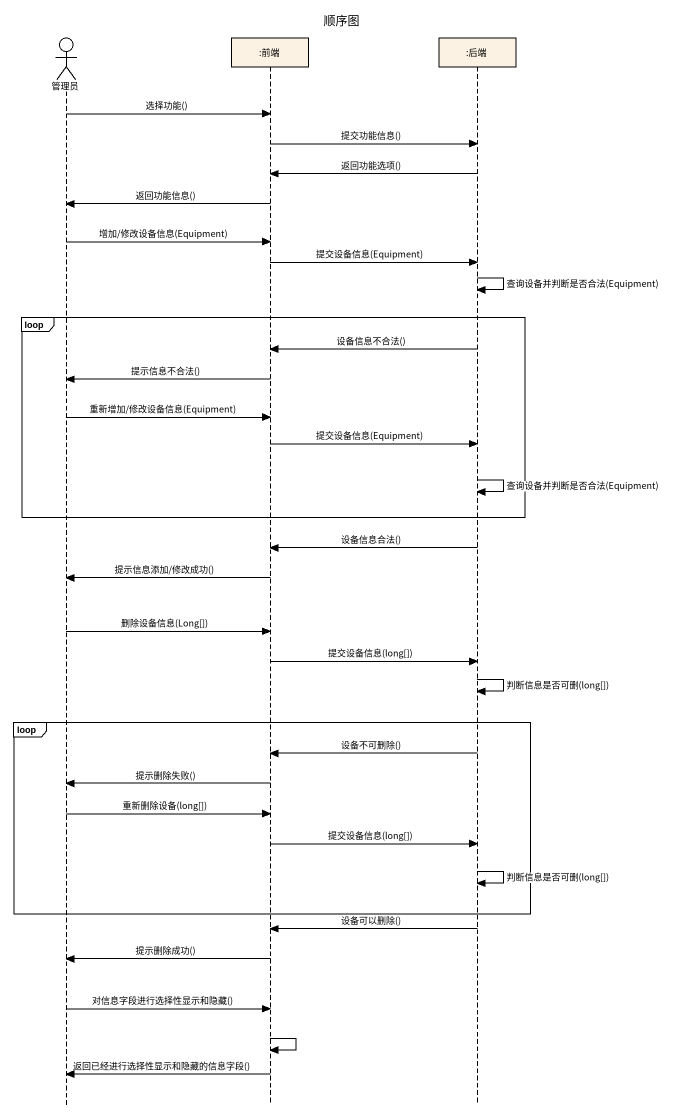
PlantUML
@startuml
title 顺序图
hide footbox
actor 管理员
participant ":前端" as 前端
participant ":后端" as 后端

管理员 -> 前端 : 选择功能()
前端 -> 后端 : 提交功能信息()
后端 -> 前端 : 返回功能选项()
前端 -> 管理员 : 返回功能信息()
管理员 -> 前端 : 增加/修改设备信息(Equipment)
前端 -> 后端 : 提交设备信息(Equipment)
后端 -> 后端 : 查询设备并判断是否合法(Equipment)
loop
  后端 -> 前端 : 设备信息不合法()
  前端 -> 管理员 : 提示信息不合法()
  管理员 -> 前端 : 重新增加/修改设备信息(Equipment)
  前端 -> 后端 : 提交设备信息(Equipment)
  后端 -> 后端 : 查询设备并判断是否合法(Equipment)
end
后端 -> 前端 : 设备信息合法()
前端 -> 管理员 : 提示信息添加/修改成功()
管理员 -> 前端 : 删除设备信息(Long[])
前端 -> 后端 : 提交设备信息(long[])
后端 -> 后端 : 判断信息是否可删(long[])
loop
  后端 -> 前端 : 设备不可删除()
  前端 -> 管理员 : 提示删除失败()
  管理员 -> 前端 : 重新删除设备(long[])
  前端 -> 后端 : 提交设备信息(long[])
  后端 -> 后端 : 判断信息是否可删(long[])
end
后端 -> 前端 : 设备可以删除()
前端 -> 管理员 : 提示删除成功()
管理员 -> 前端 : 对信息字段进行选择性显示和隐藏()
前端 -> 前端
前端 -> 管理员 : 返回已经进行选择性显示和隐藏的信息字段()
@enduml
